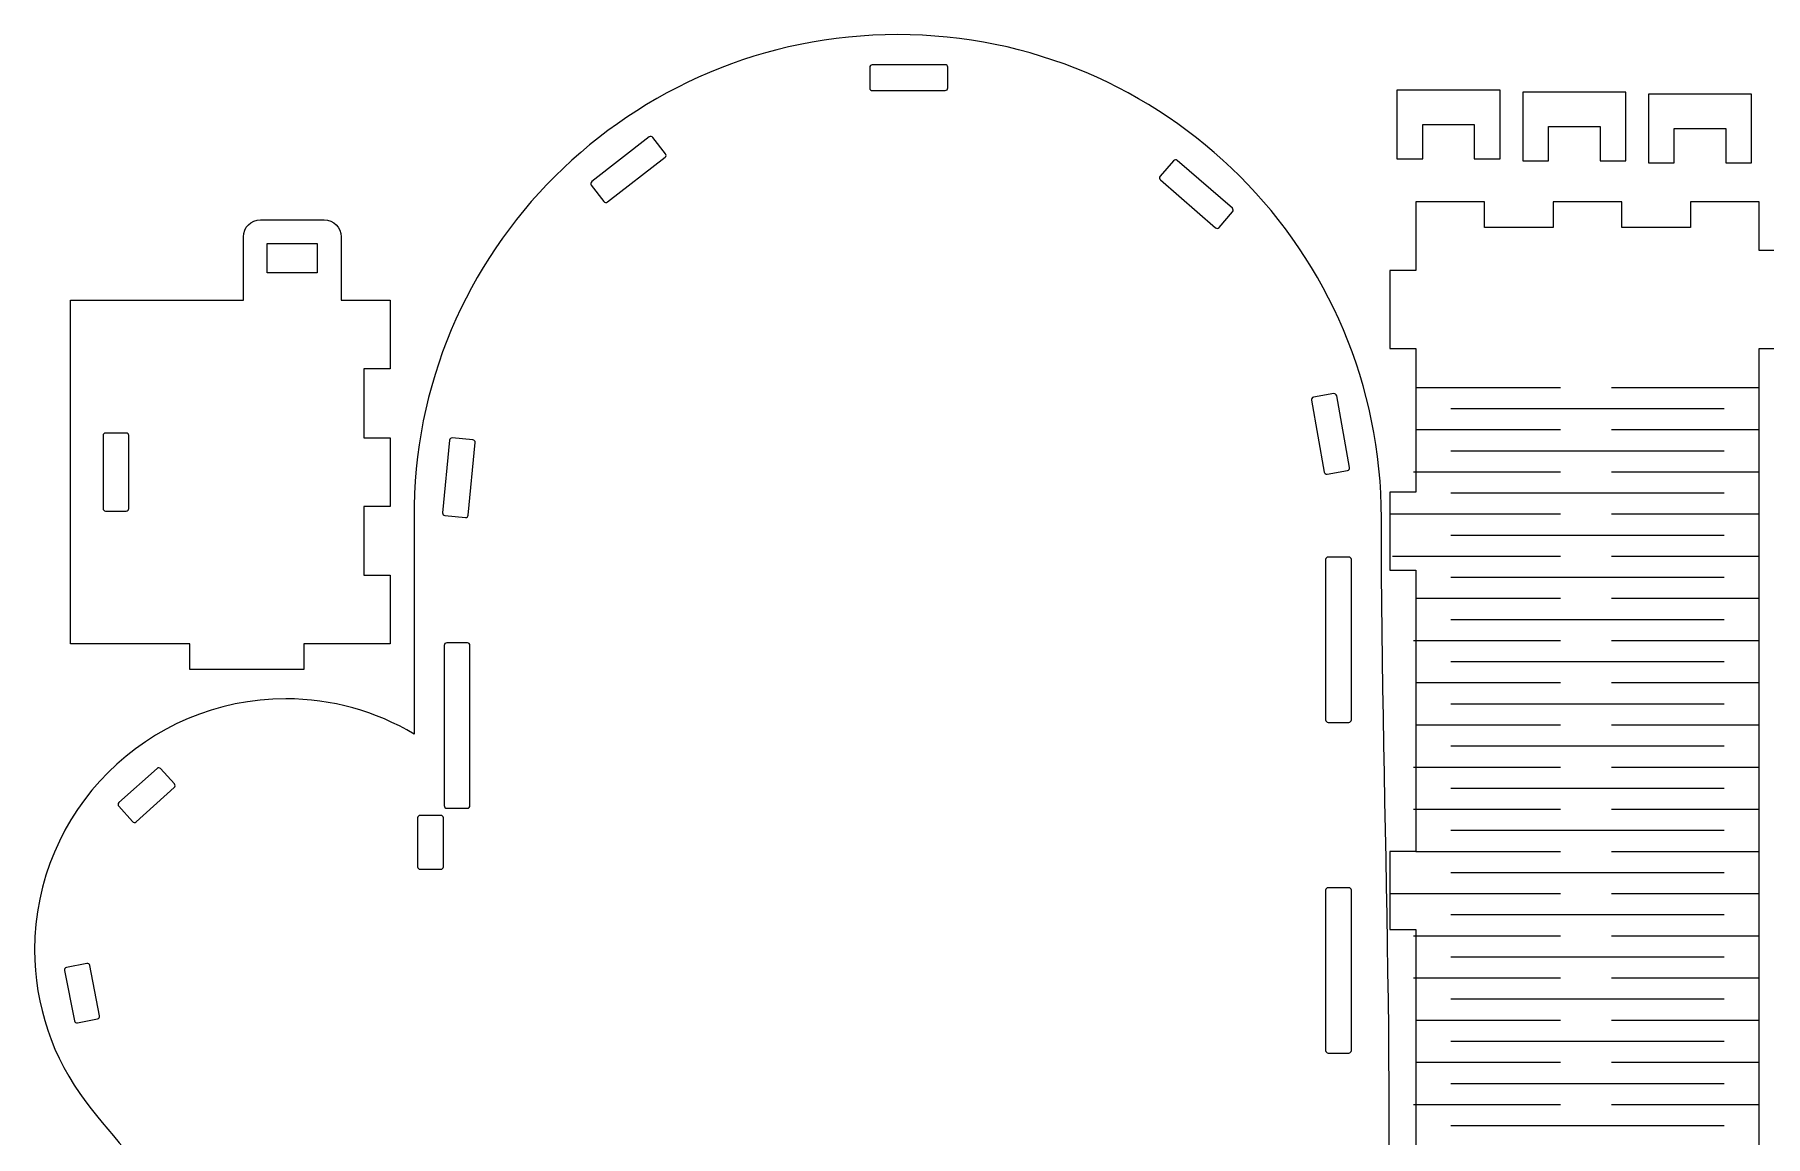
# Model space of a CAD drawing. Header units: centimetres. Extents: x -36.4 to 35.9, y -24.9 to 26.3.
# Drawn here: x -36.4 to 3.89, y 0.69 to 26.34 of the extents above; entities that cross this region are included whole.
import ezdxf

# ---------------------------------------------------------------- set-up
doc = ezdxf.new("R2010")
doc.units = ezdxf.units.CM
doc.header["$MEASUREMENT"] = 0
doc.layers.add('layer 1', color=7, linetype='Continuous')

msp = doc.modelspace()

# ---------------------------------------------------------------- linework, layer by layer
at = {"layer": 'layer 1', "color": 250, "lineweight": 9}
for points, knots in [([(-6.96657, -9.23499), (-6.96657, -9.23499), (-6.96657, -15.65535), (-6.96657, -15.65535), (-6.96657, -15.65535), (-6.96657, -15.65535), (-24.76903, -15.65535), (-24.76903, -15.65535), (-24.76903, -15.65535), (-24.76903, -15.65535), (-24.76903, -10.22463), (-24.76903, -10.22463), (-24.76903, -10.22463), (-24.76903, -8.68323), (-29.31891, -4.55323), (-30.44123, -3.48435), (-30.44123, -3.48435), (-31.31555, -2.65167), (-32.19069, -1.81753), (-33.03629, -0.95557), (-33.03629, -0.95557), (-33.79619, -0.18097), (-34.55243, 0.63031), (-35.20993, 1.49437), (-35.20993, 1.49437), (-35.98587, 2.51409), (-36.40147, 3.75095), (-36.40147, 5.03227), (-36.40147, 5.03227), (-36.40147, 8.26099), (-33.78337, 10.87901), (-30.55467, 10.87901), (-30.55467, 10.87901), (-29.48495, 10.87901), (-28.45701, 10.58817), (-27.56707, 10.05885), (-27.56707, 10.05885), (-27.56707, 10.05885), (-27.56707, 15.07749), (-27.56707, 15.07749), (-27.56707, 15.07749), (-27.61723, 21.30949), (-22.51643, 26.34465), (-16.30647, 26.34465), (-16.30647, 26.34465), (-10.08773, 26.34465), (-5.04587, 21.30275), (-5.04587, 15.08401), (-5.04587, 15.08401), (-5.04587, 8.04637), (-4.63995, 1.00351), (-5.04755, -6.03005), (-5.04755, -6.03005), (-5.13091, -7.46871), (-5.77691, -8.61493), (-6.96657, -9.23499)], [0, 0, 0, 0, 0.06666667, 0.06666667, 0.06666667, 0.06666667, 0.13333333, 0.13333333, 0.13333333, 0.13333333, 0.2, 0.2, 0.2, 0.2, 0.26666667, 0.26666667, 0.26666667, 0.26666667, 0.33333333, 0.33333333, 0.33333333, 0.33333333, 0.4, 0.4, 0.4, 0.4, 0.46666667, 0.46666667, 0.46666667, 0.46666667, 0.53333333, 0.53333333, 0.53333333, 0.53333333, 0.6, 0.6, 0.6, 0.6, 0.66666667, 0.66666667, 0.66666667, 0.66666667, 0.73333333, 0.73333333, 0.73333333, 0.73333333, 0.8, 0.8, 0.8, 0.8, 0.86666667, 0.86666667, 0.86666667, 0.86666667, 1, 1, 1, 1]), ([(-15.14267, 25.58343), (-15.14267, 25.58343), (-15.14167, 25.10343), (-15.14167, 25.10343), (-15.14167, 25.10343), (-15.14159, 25.07043), (-15.16853, 25.04339), (-15.20153, 25.04331), (-15.20153, 25.04331), (-15.20153, 25.04331), (-16.89833, 25.03975), (-16.89833, 25.03975), (-16.89833, 25.03975), (-16.93135, 25.03967), (-16.95839, 25.06661), (-16.95847, 25.09961), (-16.95847, 25.09961), (-16.95847, 25.09961), (-16.95947, 25.57961), (-16.95947, 25.57961), (-16.95947, 25.57961), (-16.95955, 25.61261), (-16.93261, 25.63967), (-16.89959, 25.63973), (-16.89959, 25.63973), (-16.89959, 25.63973), (-15.20279, 25.64331), (-15.20279, 25.64331), (-15.20279, 25.64331), (-15.16979, 25.64339), (-15.14275, 25.61643), (-15.14267, 25.58343)], [0, 0, 0, 0, 0.11111111, 0.11111111, 0.11111111, 0.11111111, 0.22222222, 0.22222222, 0.22222222, 0.22222222, 0.33333333, 0.33333333, 0.33333333, 0.33333333, 0.44444444, 0.44444444, 0.44444444, 0.44444444, 0.55555556, 0.55555556, 0.55555556, 0.55555556, 0.66666667, 0.66666667, 0.66666667, 0.66666667, 0.77777778, 0.77777778, 0.77777778, 0.77777778, 1, 1, 1, 1]), ([(-4.68487, 25.05129), (-4.68487, 25.05129), (-2.28489, 25.05129), (-2.28489, 25.05129), (-2.28489, 25.05129), (-2.28489, 25.05129), (-2.28489, 24.90761), (-2.28489, 24.90761), (-2.28489, 24.90761), (-2.28489, 24.90761), (-2.28489, 24.25129), (-2.28489, 24.25129), (-2.28489, 24.25129), (-2.28489, 24.25129), (-2.28489, 23.45129), (-2.28489, 23.45129), (-2.28489, 23.45129), (-2.28489, 23.45129), (-2.88487, 23.45129), (-2.88487, 23.45129), (-2.88487, 23.45129), (-2.88487, 23.45129), (-2.88487, 24.25129), (-2.88487, 24.25129), (-2.88487, 24.25129), (-2.88487, 24.25129), (-4.08487, 24.25129), (-4.08487, 24.25129), (-4.08487, 24.25129), (-4.08487, 24.25129), (-4.08487, 23.45129), (-4.08487, 23.45129), (-4.08487, 23.45129), (-4.08487, 23.45129), (-4.68487, 23.45129), (-4.68487, 23.45129), (-4.68487, 23.45129), (-4.68487, 23.45129), (-4.68487, 24.25129), (-4.68487, 24.25129), (-4.68487, 24.25129), (-4.68487, 24.25129), (-4.68487, 24.96053), (-4.68487, 24.96053), (-4.68487, 24.96053), (-4.68487, 24.96053), (-4.68487, 25.05129), (-4.68487, 25.05129)], [0, 0, 0, 0, 0.07692308, 0.07692308, 0.07692308, 0.07692308, 0.15384615, 0.15384615, 0.15384615, 0.15384615, 0.23076923, 0.23076923, 0.23076923, 0.23076923, 0.30769231, 0.30769231, 0.30769231, 0.30769231, 0.38461538, 0.38461538, 0.38461538, 0.38461538, 0.46153846, 0.46153846, 0.46153846, 0.46153846, 0.53846154, 0.53846154, 0.53846154, 0.53846154, 0.61538462, 0.61538462, 0.61538462, 0.61538462, 0.69230769, 0.69230769, 0.69230769, 0.69230769, 0.76923077, 0.76923077, 0.76923077, 0.76923077, 0.84615385, 0.84615385, 0.84615385, 0.84615385, 1, 1, 1, 1]), ([(-1.75709, 25.00463), (-1.75709, 25.00463), (0.64289, 25.00463), (0.64289, 25.00463), (0.64289, 25.00463), (0.64289, 25.00463), (0.64289, 24.86095), (0.64289, 24.86095), (0.64289, 24.86095), (0.64289, 24.86095), (0.64289, 24.20463), (0.64289, 24.20463), (0.64289, 24.20463), (0.64289, 24.20463), (0.64289, 23.40463), (0.64289, 23.40463), (0.64289, 23.40463), (0.64289, 23.40463), (0.04291, 23.40463), (0.04291, 23.40463), (0.04291, 23.40463), (0.04291, 23.40463), (0.04291, 24.20463), (0.04291, 24.20463), (0.04291, 24.20463), (0.04291, 24.20463), (-1.15709, 24.20463), (-1.15709, 24.20463), (-1.15709, 24.20463), (-1.15709, 24.20463), (-1.15709, 23.40463), (-1.15709, 23.40463), (-1.15709, 23.40463), (-1.15709, 23.40463), (-1.75709, 23.40463), (-1.75709, 23.40463), (-1.75709, 23.40463), (-1.75709, 23.40463), (-1.75709, 24.20463), (-1.75709, 24.20463), (-1.75709, 24.20463), (-1.75709, 24.20463), (-1.75709, 24.91387), (-1.75709, 24.91387), (-1.75709, 24.91387), (-1.75709, 24.91387), (-1.75709, 25.00463), (-1.75709, 25.00463)], [0, 0, 0, 0, 0.07692308, 0.07692308, 0.07692308, 0.07692308, 0.15384615, 0.15384615, 0.15384615, 0.15384615, 0.23076923, 0.23076923, 0.23076923, 0.23076923, 0.30769231, 0.30769231, 0.30769231, 0.30769231, 0.38461538, 0.38461538, 0.38461538, 0.38461538, 0.46153846, 0.46153846, 0.46153846, 0.46153846, 0.53846154, 0.53846154, 0.53846154, 0.53846154, 0.61538462, 0.61538462, 0.61538462, 0.61538462, 0.69230769, 0.69230769, 0.69230769, 0.69230769, 0.76923077, 0.76923077, 0.76923077, 0.76923077, 0.84615385, 0.84615385, 0.84615385, 0.84615385, 1, 1, 1, 1]), ([(1.17069, 24.95797), (1.17069, 24.95797), (3.57067, 24.95797), (3.57067, 24.95797), (3.57067, 24.95797), (3.57067, 24.95797), (3.57067, 24.81429), (3.57067, 24.81429), (3.57067, 24.81429), (3.57067, 24.81429), (3.57067, 24.15797), (3.57067, 24.15797), (3.57067, 24.15797), (3.57067, 24.15797), (3.57067, 23.35797), (3.57067, 23.35797), (3.57067, 23.35797), (3.57067, 23.35797), (2.97069, 23.35797), (2.97069, 23.35797), (2.97069, 23.35797), (2.97069, 23.35797), (2.97069, 24.15797), (2.97069, 24.15797), (2.97069, 24.15797), (2.97069, 24.15797), (1.77069, 24.15797), (1.77069, 24.15797), (1.77069, 24.15797), (1.77069, 24.15797), (1.77069, 23.35797), (1.77069, 23.35797), (1.77069, 23.35797), (1.77069, 23.35797), (1.17069, 23.35797), (1.17069, 23.35797), (1.17069, 23.35797), (1.17069, 23.35797), (1.17069, 24.15797), (1.17069, 24.15797), (1.17069, 24.15797), (1.17069, 24.15797), (1.17069, 24.86721), (1.17069, 24.86721), (1.17069, 24.86721), (1.17069, 24.86721), (1.17069, 24.95797), (1.17069, 24.95797)], [0, 0, 0, 0, 0.07692308, 0.07692308, 0.07692308, 0.07692308, 0.15384615, 0.15384615, 0.15384615, 0.15384615, 0.23076923, 0.23076923, 0.23076923, 0.23076923, 0.30769231, 0.30769231, 0.30769231, 0.30769231, 0.38461538, 0.38461538, 0.38461538, 0.38461538, 0.46153846, 0.46153846, 0.46153846, 0.46153846, 0.53846154, 0.53846154, 0.53846154, 0.53846154, 0.61538462, 0.61538462, 0.61538462, 0.61538462, 0.69230769, 0.69230769, 0.69230769, 0.69230769, 0.76923077, 0.76923077, 0.76923077, 0.76923077, 0.84615385, 0.84615385, 0.84615385, 0.84615385, 1, 1, 1, 1]), ([(-22.00715, 23.95127), (-22.00715, 23.95127), (-21.71321, 23.57181), (-21.71321, 23.57181), (-21.71321, 23.57181), (-21.69301, 23.54571), (-21.69781, 23.50785), (-21.72389, 23.48763), (-21.72389, 23.48763), (-21.72389, 23.48763), (-23.06533, 22.44853), (-23.06533, 22.44853), (-23.06533, 22.44853), (-23.09141, 22.42831), (-23.12929, 22.43313), (-23.14949, 22.45923), (-23.14949, 22.45923), (-23.14949, 22.45923), (-23.44345, 22.83869), (-23.44345, 22.83869), (-23.44345, 22.83869), (-23.46365, 22.86477), (-23.45885, 22.90265), (-23.43275, 22.92287), (-23.43275, 22.92287), (-23.43275, 22.92287), (-22.09133, 23.96197), (-22.09133, 23.96197), (-22.09133, 23.96197), (-22.06523, 23.98217), (-22.02737, 23.97737), (-22.00715, 23.95127)], [0, 0, 0, 0, 0.11111111, 0.11111111, 0.11111111, 0.11111111, 0.22222222, 0.22222222, 0.22222222, 0.22222222, 0.33333333, 0.33333333, 0.33333333, 0.33333333, 0.44444444, 0.44444444, 0.44444444, 0.44444444, 0.55555556, 0.55555556, 0.55555556, 0.55555556, 0.66666667, 0.66666667, 0.66666667, 0.66666667, 0.77777778, 0.77777778, 0.77777778, 0.77777778, 1, 1, 1, 1]), ([(-10.19819, 23.04511), (-10.19819, 23.04511), (-9.88357, 23.40763), (-9.88357, 23.40763), (-9.88357, 23.40763), (-9.86195, 23.43255), (-9.82387, 23.43525), (-9.79893, 23.41361), (-9.79893, 23.41361), (-9.79893, 23.41361), (-8.51745, 22.30143), (-8.51745, 22.30143), (-8.51745, 22.30143), (-8.49253, 22.27981), (-8.48983, 22.24171), (-8.51147, 22.21679), (-8.51147, 22.21679), (-8.51147, 22.21679), (-8.82609, 21.85429), (-8.82609, 21.85429), (-8.82609, 21.85429), (-8.84771, 21.82937), (-8.88579, 21.82667), (-8.91073, 21.84829), (-8.91073, 21.84829), (-8.91073, 21.84829), (-10.19221, 22.96047), (-10.19221, 22.96047), (-10.19221, 22.96047), (-10.21713, 22.98211), (-10.21983, 23.02019), (-10.19819, 23.04511)], [0, 0, 0, 0, 0.11111111, 0.11111111, 0.11111111, 0.11111111, 0.22222222, 0.22222222, 0.22222222, 0.22222222, 0.33333333, 0.33333333, 0.33333333, 0.33333333, 0.44444444, 0.44444444, 0.44444444, 0.44444444, 0.55555556, 0.55555556, 0.55555556, 0.55555556, 0.66666667, 0.66666667, 0.66666667, 0.66666667, 0.77777778, 0.77777778, 0.77777778, 0.77777778, 1, 1, 1, 1]), ([(-4.24951, -15.26875), (-4.24951, -15.26875), (-4.24951, -15.01497), (-4.24951, -15.01497), (-4.24951, -15.01497), (-4.24951, -15.01497), (-4.84953, -15.01497), (-4.84953, -15.01497), (-4.84953, -15.01497), (-4.84953, -15.01497), (-4.84953, -13.76035), (-4.84953, -13.76035), (-4.84953, -13.76035), (-4.84953, -13.76035), (-4.24951, -13.76035), (-4.24951, -13.76035), (-4.24951, -13.76035), (-4.24951, -13.76035), (-4.24951, -12.10167), (-4.24951, -12.10167), (-4.24951, -12.10167), (-4.24951, -12.10167), (-4.24951, -10.78865), (-4.24951, -10.78865), (-4.24951, -10.78865), (-4.24951, -10.78865), (-4.24951, -6.63227), (-4.24951, -6.63227), (-4.24951, -6.63227), (-4.24951, -6.63227), (-4.84951, -6.63227), (-4.84951, -6.63227), (-4.84951, -6.63227), (-4.84951, -6.63227), (-4.84951, -5.31925), (-4.84951, -5.31925), (-4.84951, -5.31925), (-4.84951, -5.31925), (-4.24951, -5.31925), (-4.24951, -5.31925), (-4.24951, -5.31925), (-4.24951, -5.31925), (-4.24951, -1.47687), (-4.24951, -1.47687), (-4.24951, -1.47687), (-4.24951, -1.50987), (-4.27651, -1.53687), (-4.30951, -1.53687), (-4.30951, -1.53687), (-4.30951, -1.53687), (-4.78951, -1.53687), (-4.78951, -1.53687), (-4.78951, -1.53687), (-4.82251, -1.53687), (-4.84951, -1.50987), (-4.84951, -1.47687), (-4.84951, -1.47687), (-4.84951, -1.47687), (-4.84951, -0.28387), (-4.84951, -0.28387), (-4.84951, -0.28387), (-4.84951, -0.25085), (-4.82251, -0.22385), (-4.78951, -0.22385), (-4.78951, -0.22385), (-4.78951, -0.22385), (-4.30951, -0.22385), (-4.30951, -0.22385), (-4.30951, -0.22385), (-4.27651, -0.22385), (-4.24951, -0.25085), (-4.24951, -0.28387), (-4.24951, -0.28387), (-4.24951, -0.28387), (-4.24951, 5.50745), (-4.24951, 5.50745), (-4.24951, 5.50745), (-4.24951, 5.50745), (-4.84951, 5.50745), (-4.84951, 5.50745), (-4.84951, 5.50745), (-4.84951, 5.50745), (-4.84951, 7.32425), (-4.84951, 7.32425), (-4.84951, 7.32425), (-4.84951, 7.32425), (-4.24951, 7.32425), (-4.24951, 7.32425), (-4.24951, 7.32425), (-4.24951, 7.32425), (-4.24951, 13.87085), (-4.24951, 13.87085), (-4.24951, 13.87085), (-4.24951, 13.87085), (-4.84951, 13.87085), (-4.84951, 13.87085), (-4.84951, 13.87085), (-4.84951, 13.87085), (-4.84951, 15.68765), (-4.84951, 15.68765), (-4.84951, 15.68765), (-4.84951, 15.68765), (-4.24951, 15.68765), (-4.24951, 15.68765), (-4.24951, 15.68765), (-4.24951, 15.68765), (-4.24951, 17.73125), (-4.24951, 17.73125), (-4.24951, 17.73125), (-4.24951, 17.73125), (-4.24951, 19.03821), (-4.24951, 19.03821), (-4.24951, 19.03821), (-4.24951, 19.03821), (-4.84951, 19.03821), (-4.84951, 19.03821), (-4.84951, 19.03821), (-4.84951, 19.03821), (-4.84951, 20.85501), (-4.84951, 20.85501), (-4.84951, 20.85501), (-4.84951, 20.85501), (-4.24951, 20.85501), (-4.24951, 20.85501), (-4.24951, 20.85501), (-4.24951, 20.85501), (-4.24951, 22.45125), (-4.24951, 22.45125), (-4.24951, 22.45125), (-4.24951, 22.45125), (-2.64951, 22.45125), (-2.64951, 22.45125), (-2.64951, 22.45125), (-2.64951, 22.45125), (-2.64951, 21.85125), (-2.64951, 21.85125), (-2.64951, 21.85125), (-2.64951, 21.85125), (-1.04951, 21.85125), (-1.04951, 21.85125), (-1.04951, 21.85125), (-1.04951, 21.85125), (-1.04951, 22.45125), (-1.04951, 22.45125), (-1.04951, 22.45125), (-1.04951, 22.45125), (0.55049, 22.45125), (0.55049, 22.45125), (0.55049, 22.45125), (0.55049, 22.45125), (0.55049, 21.85125), (0.55049, 21.85125), (0.55049, 21.85125), (0.55049, 21.85125), (2.15049, 21.85125), (2.15049, 21.85125), (2.15049, 21.85125), (2.15049, 21.85125), (2.15049, 22.45125), (2.15049, 22.45125), (2.15049, 22.45125), (2.15049, 22.45125), (3.75049, 22.45125), (3.75049, 22.45125), (3.75049, 22.45125), (3.75049, 22.45125), (3.75049, 21.31827), (3.75049, 21.31827), (3.75049, 21.31827), (3.75049, 21.31827), (5.22575, 21.31827), (5.22575, 21.31827), (5.22575, 21.31827), (5.44579, 21.31827), (5.62577, 21.13827), (5.62577, 20.91827), (5.62577, 20.91827), (5.62577, 20.91827), (5.62577, 19.43821), (5.62577, 19.43821), (5.62577, 19.43821), (5.62577, 19.21821), (5.44579, 19.03821), (5.22575, 19.03821), (5.22575, 19.03821), (5.22575, 19.03821), (3.75049, 19.03821), (3.75049, 19.03821), (3.75049, 19.03821), (3.75049, 19.03821), (3.75049, 17.73125), (3.75049, 17.73125), (3.75049, 17.73125), (3.75049, 17.73125), (3.75049, -13.98755), (3.75049, -13.98755), (3.75049, -13.98755), (3.75049, -13.98755), (2.95049, -13.98755), (2.95049, -13.98755), (2.95049, -13.98755), (2.95049, -13.98755), (2.95049, -14.27133), (2.95049, -14.27133), (2.95049, -14.27133), (2.95049, -14.27133), (2.95049, -14.28669), (2.95049, -14.28669), (2.95049, -14.28669), (2.95049, -14.28669), (2.95049, -14.78755), (2.95049, -14.78755), (2.95049, -14.78755), (2.95049, -14.78755), (3.75049, -14.78755), (3.75049, -14.78755), (3.75049, -14.78755), (3.75049, -14.78755), (3.75049, -15.26875), (3.75049, -15.26875), (3.75049, -15.26875), (3.75049, -15.26875), (-4.24951, -15.26875), (-4.24951, -15.26875)], [0, 0, 0, 0, 0.01754386, 0.01754386, 0.01754386, 0.01754386, 0.03508772, 0.03508772, 0.03508772, 0.03508772, 0.05263158, 0.05263158, 0.05263158, 0.05263158, 0.07017544, 0.07017544, 0.07017544, 0.07017544, 0.0877193, 0.0877193, 0.0877193, 0.0877193, 0.10526316, 0.10526316, 0.10526316, 0.10526316, 0.12280702, 0.12280702, 0.12280702, 0.12280702, 0.14035088, 0.14035088, 0.14035088, 0.14035088, 0.15789474, 0.15789474, 0.15789474, 0.15789474, 0.1754386, 0.1754386, 0.1754386, 0.1754386, 0.19298246, 0.19298246, 0.19298246, 0.19298246, 0.21052632, 0.21052632, 0.21052632, 0.21052632, 0.22807018, 0.22807018, 0.22807018, 0.22807018, 0.24561404, 0.24561404, 0.24561404, 0.24561404, 0.26315789, 0.26315789, 0.26315789, 0.26315789, 0.28070175, 0.28070175, 0.28070175, 0.28070175, 0.29824561, 0.29824561, 0.29824561, 0.29824561, 0.31578947, 0.31578947, 0.31578947, 0.31578947, 0.33333333, 0.33333333, 0.33333333, 0.33333333, 0.35087719, 0.35087719, 0.35087719, 0.35087719, 0.36842105, 0.36842105, 0.36842105, 0.36842105, 0.38596491, 0.38596491, 0.38596491, 0.38596491, 0.40350877, 0.40350877, 0.40350877, 0.40350877, 0.42105263, 0.42105263, 0.42105263, 0.42105263, 0.43859649, 0.43859649, 0.43859649, 0.43859649, 0.45614035, 0.45614035, 0.45614035, 0.45614035, 0.47368421, 0.47368421, 0.47368421, 0.47368421, 0.49122807, 0.49122807, 0.49122807, 0.49122807, 0.50877193, 0.50877193, 0.50877193, 0.50877193, 0.52631579, 0.52631579, 0.52631579, 0.52631579, 0.54385965, 0.54385965, 0.54385965, 0.54385965, 0.56140351, 0.56140351, 0.56140351, 0.56140351, 0.57894737, 0.57894737, 0.57894737, 0.57894737, 0.59649123, 0.59649123, 0.59649123, 0.59649123, 0.61403509, 0.61403509, 0.61403509, 0.61403509, 0.63157895, 0.63157895, 0.63157895, 0.63157895, 0.64912281, 0.64912281, 0.64912281, 0.64912281, 0.66666667, 0.66666667, 0.66666667, 0.66666667, 0.68421053, 0.68421053, 0.68421053, 0.68421053, 0.70175439, 0.70175439, 0.70175439, 0.70175439, 0.71929825, 0.71929825, 0.71929825, 0.71929825, 0.73684211, 0.73684211, 0.73684211, 0.73684211, 0.75438596, 0.75438596, 0.75438596, 0.75438596, 0.77192982, 0.77192982, 0.77192982, 0.77192982, 0.78947368, 0.78947368, 0.78947368, 0.78947368, 0.80701754, 0.80701754, 0.80701754, 0.80701754, 0.8245614, 0.8245614, 0.8245614, 0.8245614, 0.84210526, 0.84210526, 0.84210526, 0.84210526, 0.85964912, 0.85964912, 0.85964912, 0.85964912, 0.87719298, 0.87719298, 0.87719298, 0.87719298, 0.89473684, 0.89473684, 0.89473684, 0.89473684, 0.9122807, 0.9122807, 0.9122807, 0.9122807, 0.92982456, 0.92982456, 0.92982456, 0.92982456, 0.94736842, 0.94736842, 0.94736842, 0.94736842, 0.96491228, 0.96491228, 0.96491228, 0.96491228, 1, 1, 1, 1]), ([(-35.56901, 20.15865), (-35.56901, 20.15865), (-35.56901, 12.15865), (-35.56901, 12.15865), (-35.56901, 12.15865), (-35.56901, 12.15865), (-32.79013, 12.15865), (-32.79013, 12.15865), (-32.79013, 12.15865), (-32.79013, 12.15865), (-32.79013, 11.55865), (-32.79013, 11.55865), (-32.79013, 11.55865), (-32.79013, 11.55865), (-30.13735, 11.55865), (-30.13735, 11.55865), (-30.13735, 11.55865), (-30.13735, 11.55865), (-30.13735, 12.15865), (-30.13735, 12.15865), (-30.13735, 12.15865), (-30.13735, 12.15865), (-28.12741, 12.15865), (-28.12741, 12.15865), (-28.12741, 12.15865), (-28.12741, 12.15865), (-28.12741, 13.75865), (-28.12741, 13.75865), (-28.12741, 13.75865), (-28.12741, 13.75865), (-28.73807, 13.75865), (-28.73807, 13.75865), (-28.73807, 13.75865), (-28.73807, 13.75865), (-28.73807, 15.35865), (-28.73807, 15.35865), (-28.73807, 15.35865), (-28.73807, 15.35865), (-28.12741, 15.35865), (-28.12741, 15.35865), (-28.12741, 15.35865), (-28.12741, 15.35865), (-28.12741, 16.95865), (-28.12741, 16.95865), (-28.12741, 16.95865), (-28.12741, 16.95865), (-28.73807, 16.95865), (-28.73807, 16.95865), (-28.73807, 16.95865), (-28.73807, 16.95865), (-28.73807, 18.55865), (-28.73807, 18.55865), (-28.73807, 18.55865), (-28.73807, 18.55865), (-28.12741, 18.55865), (-28.12741, 18.55865), (-28.12741, 18.55865), (-28.12741, 18.55865), (-28.12741, 20.15865), (-28.12741, 20.15865), (-28.12741, 20.15865), (-28.12741, 20.15865), (-29.26215, 20.15865), (-29.26215, 20.15865), (-29.26215, 20.15865), (-29.26215, 20.15865), (-29.26215, 21.63393), (-29.26215, 21.63393), (-29.26215, 21.63393), (-29.26215, 21.85397), (-29.44215, 22.03395), (-29.66215, 22.03395), (-29.66215, 22.03395), (-29.66215, 22.03395), (-31.14221, 22.03395), (-31.14221, 22.03395), (-31.14221, 22.03395), (-31.36221, 22.03395), (-31.54221, 21.85397), (-31.54221, 21.63393), (-31.54221, 21.63393), (-31.54221, 21.63393), (-31.54221, 20.15865), (-31.54221, 20.15865), (-31.54221, 20.15865), (-31.54221, 20.15865), (-35.56901, 20.15865), (-35.56901, 20.15865)], [0, 0, 0, 0, 0.04347826, 0.04347826, 0.04347826, 0.04347826, 0.08695652, 0.08695652, 0.08695652, 0.08695652, 0.13043478, 0.13043478, 0.13043478, 0.13043478, 0.17391304, 0.17391304, 0.17391304, 0.17391304, 0.2173913, 0.2173913, 0.2173913, 0.2173913, 0.26086957, 0.26086957, 0.26086957, 0.26086957, 0.30434783, 0.30434783, 0.30434783, 0.30434783, 0.34782609, 0.34782609, 0.34782609, 0.34782609, 0.39130435, 0.39130435, 0.39130435, 0.39130435, 0.43478261, 0.43478261, 0.43478261, 0.43478261, 0.47826087, 0.47826087, 0.47826087, 0.47826087, 0.52173913, 0.52173913, 0.52173913, 0.52173913, 0.56521739, 0.56521739, 0.56521739, 0.56521739, 0.60869565, 0.60869565, 0.60869565, 0.60869565, 0.65217391, 0.65217391, 0.65217391, 0.65217391, 0.69565217, 0.69565217, 0.69565217, 0.69565217, 0.73913043, 0.73913043, 0.73913043, 0.73913043, 0.7826087, 0.7826087, 0.7826087, 0.7826087, 0.82608696, 0.82608696, 0.82608696, 0.82608696, 0.86956522, 0.86956522, 0.86956522, 0.86956522, 0.91304348, 0.91304348, 0.91304348, 0.91304348, 1, 1, 1, 1]), ([(-30.98425, 21.47867), (-30.98425, 21.47867), (-30.98425, 20.79867), (-30.98425, 20.79867), (-30.98425, 20.79867), (-30.98425, 20.79867), (-29.82009, 20.79867), (-29.82009, 20.79867), (-29.82009, 20.79867), (-29.82009, 20.79867), (-29.82009, 21.47867), (-29.82009, 21.47867), (-29.82009, 21.47867), (-29.82009, 21.47867), (-30.98425, 21.47867), (-30.98425, 21.47867)], [0, 0, 0, 0, 0.2, 0.2, 0.2, 0.2, 0.4, 0.4, 0.4, 0.4, 0.6, 0.6, 0.6, 0.6, 1, 1, 1, 1]), ([(-6.62991, 17.89989), (-6.62991, 17.89989), (-6.15743, 17.98447), (-6.15743, 17.98447), (-6.15743, 17.98447), (-6.12495, 17.99029), (-6.09361, 17.96847), (-6.08779, 17.93597), (-6.08779, 17.93597), (-6.08779, 17.93597), (-5.78885, 16.26571), (-5.78885, 16.26571), (-5.78885, 16.26571), (-5.78303, 16.23323), (-5.80485, 16.20191), (-5.83733, 16.19609), (-5.83733, 16.19609), (-5.83733, 16.19609), (-6.30983, 16.11151), (-6.30983, 16.11151), (-6.30983, 16.11151), (-6.34231, 16.10571), (-6.37365, 16.12751), (-6.37945, 16.16001), (-6.37945, 16.16001), (-6.37945, 16.16001), (-6.67841, 17.83027), (-6.67841, 17.83027), (-6.67841, 17.83027), (-6.68423, 17.86275), (-6.66241, 17.89409), (-6.62991, 17.89989)], [0, 0, 0, 0, 0.11111111, 0.11111111, 0.11111111, 0.11111111, 0.22222222, 0.22222222, 0.22222222, 0.22222222, 0.33333333, 0.33333333, 0.33333333, 0.33333333, 0.44444444, 0.44444444, 0.44444444, 0.44444444, 0.55555556, 0.55555556, 0.55555556, 0.55555556, 0.66666667, 0.66666667, 0.66666667, 0.66666667, 0.77777778, 0.77777778, 0.77777778, 0.77777778, 1, 1, 1, 1]), ([(-34.26901, 15.25025), (-34.26901, 15.25025), (-34.74901, 15.25025), (-34.74901, 15.25025), (-34.74901, 15.25025), (-34.78201, 15.25025), (-34.80901, 15.27723), (-34.80901, 15.31025), (-34.80901, 15.31025), (-34.80901, 15.31025), (-34.80901, 17.00705), (-34.80901, 17.00705), (-34.80901, 17.00705), (-34.80901, 17.04005), (-34.78201, 17.06705), (-34.74901, 17.06705), (-34.74901, 17.06705), (-34.74901, 17.06705), (-34.26901, 17.06705), (-34.26901, 17.06705), (-34.26901, 17.06705), (-34.23601, 17.06705), (-34.20901, 17.04005), (-34.20901, 17.00705), (-34.20901, 17.00705), (-34.20901, 17.00705), (-34.20901, 15.31025), (-34.20901, 15.31025), (-34.20901, 15.31025), (-34.20901, 15.27723), (-34.23601, 15.25025), (-34.26901, 15.25025)], [0, 0, 0, 0, 0.11111111, 0.11111111, 0.11111111, 0.11111111, 0.22222222, 0.22222222, 0.22222222, 0.22222222, 0.33333333, 0.33333333, 0.33333333, 0.33333333, 0.44444444, 0.44444444, 0.44444444, 0.44444444, 0.55555556, 0.55555556, 0.55555556, 0.55555556, 0.66666667, 0.66666667, 0.66666667, 0.66666667, 0.77777778, 0.77777778, 0.77777778, 0.77777778, 1, 1, 1, 1]), ([(-26.67813, 16.95375), (-26.67813, 16.95375), (-26.20025, 16.90875), (-26.20025, 16.90875), (-26.20025, 16.90875), (-26.16739, 16.90565), (-26.14303, 16.87625), (-26.14613, 16.84339), (-26.14613, 16.84339), (-26.14613, 16.84339), (-26.30521, 15.15407), (-26.30521, 15.15407), (-26.30521, 15.15407), (-26.30829, 15.12119), (-26.33771, 15.09685), (-26.37057, 15.09995), (-26.37057, 15.09995), (-26.37057, 15.09995), (-26.84845, 15.14495), (-26.84845, 15.14495), (-26.84845, 15.14495), (-26.88131, 15.14805), (-26.90565, 15.17745), (-26.90257, 15.21031), (-26.90257, 15.21031), (-26.90257, 15.21031), (-26.74349, 16.89965), (-26.74349, 16.89965), (-26.74349, 16.89965), (-26.74039, 16.93251), (-26.71099, 16.95685), (-26.67813, 16.95375)], [0, 0, 0, 0, 0.11111111, 0.11111111, 0.11111111, 0.11111111, 0.22222222, 0.22222222, 0.22222222, 0.22222222, 0.33333333, 0.33333333, 0.33333333, 0.33333333, 0.44444444, 0.44444444, 0.44444444, 0.44444444, 0.55555556, 0.55555556, 0.55555556, 0.55555556, 0.66666667, 0.66666667, 0.66666667, 0.66666667, 0.77777778, 0.77777778, 0.77777778, 0.77777778, 1, 1, 1, 1]), ([(-26.56707, 15.08157), (-26.56707, 15.08157), (-26.56709, 15.08401), (-26.56709, 15.08401), (-26.56709, 15.08401), (-26.56709, 15.08401), (-26.56707, 15.08157), (-26.56707, 15.08157)], [0, 0, 0, 0, 0.33333333, 0.33333333, 0.33333333, 0.33333333, 1, 1, 1, 1]), ([(-6.28587, 14.18037), (-6.28587, 14.18037), (-5.80587, 14.18037), (-5.80587, 14.18037), (-5.80587, 14.18037), (-5.77287, 14.18037), (-5.74587, 14.15339), (-5.74587, 14.12035), (-5.74587, 14.12035), (-5.74587, 14.12035), (-5.74587, 10.39061), (-5.74587, 10.39061), (-5.74587, 10.39061), (-5.74587, 10.35757), (-5.77287, 10.33059), (-5.80587, 10.33059), (-5.80587, 10.33059), (-5.80587, 10.33059), (-6.28587, 10.33059), (-6.28587, 10.33059), (-6.28587, 10.33059), (-6.31887, 10.33059), (-6.34587, 10.35757), (-6.34587, 10.39061), (-6.34587, 10.39061), (-6.34587, 10.39061), (-6.34587, 14.12035), (-6.34587, 14.12035), (-6.34587, 14.12035), (-6.34587, 14.15339), (-6.31887, 14.18037), (-6.28587, 14.18037)], [0, 0, 0, 0, 0.11111111, 0.11111111, 0.11111111, 0.11111111, 0.22222222, 0.22222222, 0.22222222, 0.22222222, 0.33333333, 0.33333333, 0.33333333, 0.33333333, 0.44444444, 0.44444444, 0.44444444, 0.44444444, 0.55555556, 0.55555556, 0.55555556, 0.55555556, 0.66666667, 0.66666667, 0.66666667, 0.66666667, 0.77777778, 0.77777778, 0.77777778, 0.77777778, 1, 1, 1, 1]), ([(-26.80707, 12.18135), (-26.80707, 12.18135), (-26.32707, 12.18135), (-26.32707, 12.18135), (-26.32707, 12.18135), (-26.29407, 12.18135), (-26.26707, 12.15437), (-26.26707, 12.12133), (-26.26707, 12.12133), (-26.26707, 12.12133), (-26.26707, 8.39159), (-26.26707, 8.39159), (-26.26707, 8.39159), (-26.26707, 8.35855), (-26.29407, 8.33157), (-26.32707, 8.33157), (-26.32707, 8.33157), (-26.32707, 8.33157), (-26.80707, 8.33157), (-26.80707, 8.33157), (-26.80707, 8.33157), (-26.84007, 8.33157), (-26.86707, 8.35855), (-26.86707, 8.39159), (-26.86707, 8.39159), (-26.86707, 8.39159), (-26.86707, 12.12133), (-26.86707, 12.12133), (-26.86707, 12.12133), (-26.86707, 12.15437), (-26.84007, 12.18135), (-26.80707, 12.18135)], [0, 0, 0, 0, 0.11111111, 0.11111111, 0.11111111, 0.11111111, 0.22222222, 0.22222222, 0.22222222, 0.22222222, 0.33333333, 0.33333333, 0.33333333, 0.33333333, 0.44444444, 0.44444444, 0.44444444, 0.44444444, 0.55555556, 0.55555556, 0.55555556, 0.55555556, 0.66666667, 0.66666667, 0.66666667, 0.66666667, 0.77777778, 0.77777778, 0.77777778, 0.77777778, 1, 1, 1, 1]), ([(-33.46693, 9.25305), (-33.46693, 9.25305), (-33.14655, 8.89561), (-33.14655, 8.89561), (-33.14655, 8.89561), (-33.12453, 8.87103), (-33.12661, 8.83291), (-33.15119, 8.81087), (-33.15119, 8.81087), (-33.15119, 8.81087), (-34.03957, 8.01461), (-34.03957, 8.01461), (-34.03957, 8.01461), (-34.06415, 7.99257), (-34.10227, 7.99465), (-34.12431, 8.01923), (-34.12431, 8.01923), (-34.12431, 8.01923), (-34.44469, 8.37667), (-34.44469, 8.37667), (-34.44469, 8.37667), (-34.46671, 8.40123), (-34.46463, 8.43937), (-34.44005, 8.46139), (-34.44005, 8.46139), (-34.44005, 8.46139), (-33.55167, 9.25767), (-33.55167, 9.25767), (-33.55167, 9.25767), (-33.52709, 9.27971), (-33.48897, 9.27761), (-33.46693, 9.25305)], [0, 0, 0, 0, 0.11111111, 0.11111111, 0.11111111, 0.11111111, 0.22222222, 0.22222222, 0.22222222, 0.22222222, 0.33333333, 0.33333333, 0.33333333, 0.33333333, 0.44444444, 0.44444444, 0.44444444, 0.44444444, 0.55555556, 0.55555556, 0.55555556, 0.55555556, 0.66666667, 0.66666667, 0.66666667, 0.66666667, 0.77777778, 0.77777778, 0.77777778, 0.77777778, 1, 1, 1, 1]), ([(-27.42539, 8.16391), (-27.42539, 8.16391), (-26.94535, 8.16405), (-26.94535, 8.16405), (-26.94535, 8.16405), (-26.91235, 8.16407), (-26.88537, 8.13709), (-26.88535, 8.10409), (-26.88535, 8.10409), (-26.88535, 8.10409), (-26.88501, 6.96943), (-26.88501, 6.96943), (-26.88501, 6.96943), (-26.88499, 6.93643), (-26.91197, 6.90945), (-26.94497, 6.90943), (-26.94497, 6.90943), (-26.94497, 6.90943), (-27.42501, 6.90929), (-27.42501, 6.90929), (-27.42501, 6.90929), (-27.45801, 6.90927), (-27.48499, 6.93625), (-27.48501, 6.96925), (-27.48501, 6.96925), (-27.48501, 6.96925), (-27.48535, 8.10391), (-27.48535, 8.10391), (-27.48535, 8.10391), (-27.48537, 8.13691), (-27.45839, 8.16389), (-27.42539, 8.16391)], [0, 0, 0, 0, 0.11111111, 0.11111111, 0.11111111, 0.11111111, 0.22222222, 0.22222222, 0.22222222, 0.22222222, 0.33333333, 0.33333333, 0.33333333, 0.33333333, 0.44444444, 0.44444444, 0.44444444, 0.44444444, 0.55555556, 0.55555556, 0.55555556, 0.55555556, 0.66666667, 0.66666667, 0.66666667, 0.66666667, 0.77777778, 0.77777778, 0.77777778, 0.77777778, 1, 1, 1, 1]), ([(-6.28587, 6.48081), (-6.28587, 6.48081), (-5.80587, 6.48081), (-5.80587, 6.48081), (-5.80587, 6.48081), (-5.77287, 6.48081), (-5.74587, 6.45383), (-5.74587, 6.42079), (-5.74587, 6.42079), (-5.74587, 6.42079), (-5.74587, 2.69105), (-5.74587, 2.69105), (-5.74587, 2.69105), (-5.74587, 2.65801), (-5.77287, 2.63103), (-5.80587, 2.63103), (-5.80587, 2.63103), (-5.80587, 2.63103), (-6.28587, 2.63103), (-6.28587, 2.63103), (-6.28587, 2.63103), (-6.31887, 2.63103), (-6.34587, 2.65801), (-6.34587, 2.69105), (-6.34587, 2.69105), (-6.34587, 2.69105), (-6.34587, 6.42079), (-6.34587, 6.42079), (-6.34587, 6.42079), (-6.34587, 6.45383), (-6.31887, 6.48081), (-6.28587, 6.48081)], [0, 0, 0, 0, 0.11111111, 0.11111111, 0.11111111, 0.11111111, 0.22222222, 0.22222222, 0.22222222, 0.22222222, 0.33333333, 0.33333333, 0.33333333, 0.33333333, 0.44444444, 0.44444444, 0.44444444, 0.44444444, 0.55555556, 0.55555556, 0.55555556, 0.55555556, 0.66666667, 0.66666667, 0.66666667, 0.66666667, 0.77777778, 0.77777778, 0.77777778, 0.77777778, 1, 1, 1, 1]), ([(-35.65829, 4.62159), (-35.65829, 4.62159), (-35.18727, 4.71403), (-35.18727, 4.71403), (-35.18727, 4.71403), (-35.15489, 4.72037), (-35.12319, 4.69907), (-35.11683, 4.66669), (-35.11683, 4.66669), (-35.11683, 4.66669), (-34.88709, 3.49601), (-34.88709, 3.49601), (-34.88709, 3.49601), (-34.88073, 3.46363), (-34.90203, 3.43193), (-34.93441, 3.42557), (-34.93441, 3.42557), (-34.93441, 3.42557), (-35.40543, 3.33315), (-35.40543, 3.33315), (-35.40543, 3.33315), (-35.43781, 3.32679), (-35.46951, 3.34809), (-35.47587, 3.38047), (-35.47587, 3.38047), (-35.47587, 3.38047), (-35.70561, 4.55115), (-35.70561, 4.55115), (-35.70561, 4.55115), (-35.71197, 4.58353), (-35.69067, 4.61523), (-35.65829, 4.62159)], [0, 0, 0, 0, 0.11111111, 0.11111111, 0.11111111, 0.11111111, 0.22222222, 0.22222222, 0.22222222, 0.22222222, 0.33333333, 0.33333333, 0.33333333, 0.33333333, 0.44444444, 0.44444444, 0.44444444, 0.44444444, 0.55555556, 0.55555556, 0.55555556, 0.55555556, 0.66666667, 0.66666667, 0.66666667, 0.66666667, 0.77777778, 0.77777778, 0.77777778, 0.77777778, 1, 1, 1, 1])]:
    msp.add_open_spline(points, degree=3, knots=knots, dxfattribs=at)
for points in [[(-0.87763, 18.12195), (-0.87763, 18.12195), (-4.24951, 18.12195), (-4.24951, 18.12195)], [(3.75049, 18.12195), (3.75049, 18.12195), (0.30771, 18.12195), (0.30771, 18.12195)], [(2.93237, 17.63091), (2.93237, 17.63091), (-3.43139, 17.63091), (-3.43139, 17.63091)], [(-0.87763, 17.13987), (-0.87763, 17.13987), (-4.24951, 17.13987), (-4.24951, 17.13987)], [(3.75049, 17.13987), (3.75049, 17.13987), (0.30771, 17.13987), (0.30771, 17.13987)], [(2.93237, 16.64883), (2.93237, 16.64883), (-3.43139, 16.64883), (-3.43139, 16.64883)], [(-0.87763, 16.15779), (-0.87763, 16.15779), (-4.30167, 16.15779), (-4.30167, 16.15779)], [(3.75049, 16.15779), (3.75049, 16.15779), (0.30771, 16.15779), (0.30771, 16.15779)], [(2.93237, 15.66675), (2.93237, 15.66675), (-3.43139, 15.66675), (-3.43139, 15.66675)], [(-0.87763, 15.17571), (-0.87763, 15.17571), (-4.84951, 15.17571), (-4.84951, 15.17571)], [(3.75049, 15.17571), (3.75049, 15.17571), (0.30771, 15.17573), (0.30771, 15.17573)], [(2.93237, 14.68467), (2.93237, 14.68467), (-3.43139, 14.68467), (-3.43139, 14.68467)], [(-0.87763, 14.19363), (-0.87763, 14.19363), (-4.78901, 14.19363), (-4.78901, 14.19363)], [(3.75049, 14.19363), (3.75049, 14.19363), (0.30771, 14.19363), (0.30771, 14.19363)], [(2.93237, 13.70259), (2.93237, 13.70259), (-3.43139, 13.70259), (-3.43139, 13.70259)], [(-0.87763, 13.21155), (-0.87763, 13.21155), (-4.24951, 13.21155), (-4.24951, 13.21155)], [(3.75049, 13.21155), (3.75049, 13.21155), (0.30771, 13.21155), (0.30771, 13.21155)], [(2.93237, 12.72051), (2.93237, 12.72051), (-3.43139, 12.72051), (-3.43139, 12.72051)], [(-0.87763, 12.22947), (-0.87763, 12.22947), (-4.30167, 12.22947), (-4.30167, 12.22947)], [(3.75049, 12.22947), (3.75049, 12.22947), (0.30771, 12.22947), (0.30771, 12.22947)], [(2.93237, 11.73843), (2.93237, 11.73843), (-3.43139, 11.73843), (-3.43139, 11.73843)], [(-0.87763, 11.24739), (-0.87763, 11.24739), (-4.24951, 11.24739), (-4.24951, 11.24739)], [(3.75049, 11.24739), (3.75049, 11.24739), (0.30771, 11.24739), (0.30771, 11.24739)], [(2.93237, 10.75635), (2.93237, 10.75635), (-3.43139, 10.75635), (-3.43139, 10.75635)], [(-0.87763, 10.26531), (-0.87763, 10.26531), (-4.24951, 10.26531), (-4.24951, 10.26531)], [(3.75049, 10.26531), (3.75049, 10.26531), (0.30771, 10.26531), (0.30771, 10.26531)], [(2.93237, 9.77427), (2.93237, 9.77427), (-3.43139, 9.77427), (-3.43139, 9.77427)], [(-0.87763, 9.28323), (-0.87763, 9.28323), (-4.30167, 9.28323), (-4.30167, 9.28323)], [(3.75049, 9.28323), (3.75049, 9.28323), (0.30771, 9.28323), (0.30771, 9.28323)], [(2.93237, 8.79219), (2.93237, 8.79219), (-3.43139, 8.79219), (-3.43139, 8.79219)], [(-0.87763, 8.30115), (-0.87763, 8.30115), (-4.30167, 8.30115), (-4.30167, 8.30115)], [(3.75049, 8.30115), (3.75049, 8.30115), (0.30771, 8.30115), (0.30771, 8.30115)], [(2.93237, 7.81011), (2.93237, 7.81011), (-3.43139, 7.81011), (-3.43139, 7.81011)], [(-0.87763, 7.31907), (-0.87763, 7.31907), (-4.24951, 7.31907), (-4.24951, 7.31907)], [(3.75049, 7.31907), (3.75049, 7.31907), (0.30771, 7.31907), (0.30771, 7.31907)], [(2.93237, 6.82803), (2.93237, 6.82803), (-3.43139, 6.82803), (-3.43139, 6.82803)], [(-0.87763, 6.33699), (-0.87763, 6.33699), (-4.84951, 6.33699), (-4.84951, 6.33699)], [(3.75049, 6.33699), (3.75049, 6.33699), (0.30771, 6.33699), (0.30771, 6.33699)], [(2.93237, 5.84595), (2.93237, 5.84595), (-3.43139, 5.84595), (-3.43139, 5.84595)], [(-0.87763, 5.35491), (-0.87763, 5.35491), (-4.30167, 5.35491), (-4.30167, 5.35491)], [(3.75049, 5.35491), (3.75049, 5.35491), (0.30771, 5.35491), (0.30771, 5.35491)], [(2.93237, 4.86387), (2.93237, 4.86387), (-3.43139, 4.86387), (-3.43139, 4.86387)], [(-0.87763, 4.37283), (-0.87763, 4.37283), (-4.30167, 4.37283), (-4.30167, 4.37283)], [(3.75049, 4.37283), (3.75049, 4.37283), (0.30771, 4.37283), (0.30771, 4.37283)], [(2.93237, 3.88179), (2.93237, 3.88179), (-3.43139, 3.88179), (-3.43139, 3.88179)], [(-0.87763, 3.39075), (-0.87763, 3.39075), (-4.24951, 3.39075), (-4.24951, 3.39075)], [(3.75049, 3.39075), (3.75049, 3.39075), (0.30771, 3.39075), (0.30771, 3.39075)], [(2.93237, 2.89971), (2.93237, 2.89971), (-3.43139, 2.89971), (-3.43139, 2.89971)], [(-0.87763, 2.40867), (-0.87763, 2.40867), (-4.24951, 2.40867), (-4.24951, 2.40867)], [(3.75049, 2.40867), (3.75049, 2.40867), (0.30771, 2.40867), (0.30771, 2.40867)], [(2.93237, 1.91763), (2.93237, 1.91763), (-3.43139, 1.91763), (-3.43139, 1.91763)], [(-0.87763, 1.42659), (-0.87763, 1.42659), (-4.30167, 1.42659), (-4.30167, 1.42659)], [(3.75049, 1.42659), (3.75049, 1.42659), (0.30771, 1.42659), (0.30771, 1.42659)], [(2.93237, 0.93555), (2.93237, 0.93555), (-3.43139, 0.93555), (-3.43139, 0.93555)]]:
    msp.add_open_spline(points, degree=3, dxfattribs=at)

doc.saveas('drawing.dxf')
